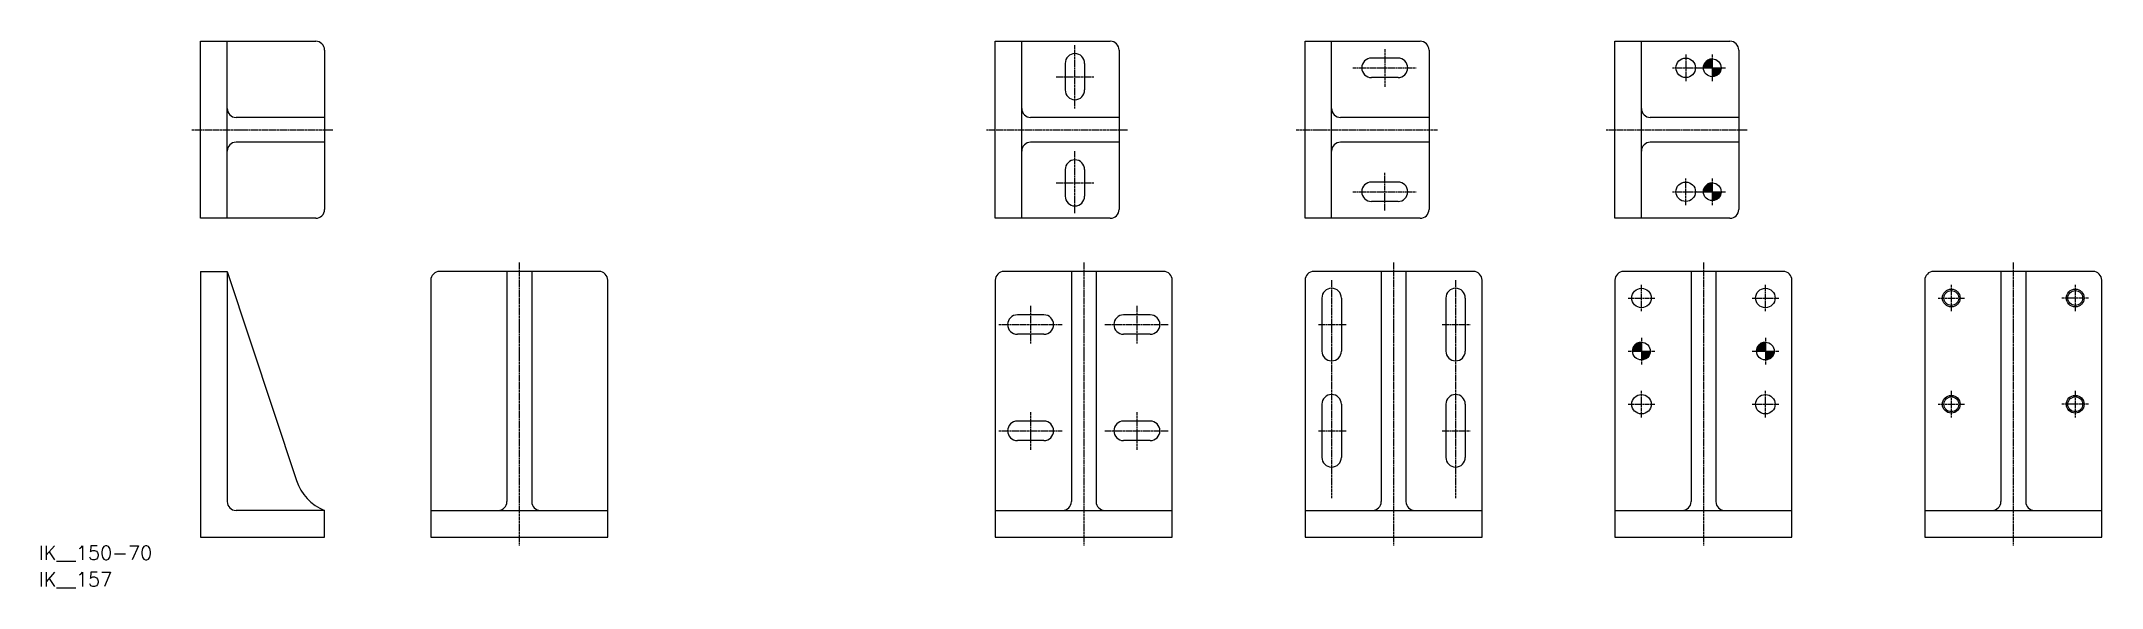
# Model space of a CAD drawing. Extents: x 11 to 1175, y 9 to 318.
import ezdxf

# ---------------------------------------------------------------- set-up
doc = ezdxf.new("R2010")
doc.units = 0
doc.linetypes.add('CENTER', pattern=[2, 1.25, -0.25, 0.25, -0.25])
doc.layers.get('0').update_dxf_attribs({"linetype": 'CONTINUOUS'})
doc.layers.add('CENTER', color=1, linetype='CENTER')
doc.styles.get("Standard").update_dxf_attribs({"font": 'txt.shx'})

# ---------------------------------------------------------------- blocks, each defined once
blk = doc.blocks.new('*U2')
at = {"color": 7, "linetype": 'CONTINUOUS'}
for p, q in [((950.4, 304.2), (950.2, 302.9)), ((950.2, 302.9), (955.2, 302.9)), ((950.9, 305.4), (950.4, 304.2)), ((951.7, 306.5), (950.9, 305.4)), ((952.7, 307.3), (951.7, 306.5)), ((953.9, 307.8), (952.7, 307.3)), ((955.2, 307.9), (953.9, 307.8)), ((955.2, 307.8), (955.2, 307.9)), ((955.2, 307.8), (955.2, 307.3)), ((955.2, 307.3), (955.2, 306.5)), ((955.2, 306.5), (955.2, 305.4)), ((955.2, 305.4), (955.2, 304.2)), ((955.2, 304.2), (955.2, 302.9)), ((955.2, 302.9), (960.2, 302.9)), ((955.2, 302.9), (955.2, 301.6)), ((960.2, 302.9), (960, 301.6)), ((955.2, 301.6), (955.2, 300.4)), ((955.2, 300.4), (955.2, 299.4)), ((955.2, 299.4), (955.2, 298.6)), ((955.2, 298.6), (955.2, 298.1)), ((956.5, 298.1), (955.2, 297.9)), ((955.2, 297.9), (955.2, 298.1)), ((957.7, 298.6), (956.5, 298.1)), ((958.7, 299.4), (957.7, 298.6)), ((959.5, 300.4), (958.7, 299.4)), ((960, 301.6), (959.5, 300.4))]:
    blk.add_line(p, q, dxfattribs=at)
for points in [[(950.4, 304.2), (950.2, 302.9), (955.2, 302.9)], [(950.2, 302.9), (950.2, 302.9), (955.2, 302.9)], [(950.9, 305.4), (950.4, 304.2), (955.2, 304.2)], [(951.7, 306.5), (950.9, 305.4), (955.2, 305.4)], [(952.7, 307.3), (951.7, 306.5), (955.2, 306.5)], [(953.9, 307.8), (952.7, 307.3), (955.2, 307.3)], [(955.2, 307.9), (953.9, 307.8), (955.2, 307.8)], [(955.2, 302.9), (955.2, 302.9), (960.2, 302.9)], [(955.2, 302.9), (955.2, 301.6), (960, 301.6)], [(955.2, 301.6), (955.2, 300.4), (959.5, 300.4)], [(955.2, 300.4), (955.2, 299.4), (958.7, 299.4)], [(955.2, 299.4), (955.2, 298.6), (957.7, 298.6)], [(955.2, 298.6), (955.2, 298.1), (956.5, 298.1)]]:
    blk.add_solid(points, dxfattribs=at)
at = {"color": 7, "linetype": 'CONTINUOUS', "extrusion": (0, 0, -1)}
for points in [[(-950.4, 304.2), (-955.2, 304.2), (-955.2, 302.9)], [(-950.9, 305.4), (-955.2, 305.4), (-955.2, 304.2)], [(-951.7, 306.5), (-955.2, 306.5), (-955.2, 305.4)], [(-952.7, 307.3), (-955.2, 307.3), (-955.2, 306.5)], [(-953.9, 307.8), (-955.2, 307.8), (-955.2, 307.3)], [(-955.2, 302.9), (-960.2, 302.9), (-960, 301.6)], [(-955.2, 301.6), (-960, 301.6), (-959.5, 300.4)], [(-955.2, 300.4), (-959.5, 300.4), (-958.7, 299.4)], [(-955.2, 299.4), (-958.7, 299.4), (-957.7, 298.6)], [(-955.2, 298.6), (-957.7, 298.6), (-956.5, 298.1)], [(-955.2, 298.1), (-956.5, 298.1), (-955.2, 297.9)]]:
    blk.add_solid(points, dxfattribs=at)
blk = doc.blocks.new('*U3')
at = {"color": 7, "linetype": 'CONTINUOUS'}
for p, q in [((950.4, 234.2), (950.2, 232.9)), ((950.2, 232.9), (955.2, 232.9)), ((950.9, 235.4), (950.4, 234.2)), ((951.7, 236.5), (950.9, 235.4)), ((952.7, 237.3), (951.7, 236.5)), ((953.9, 237.8), (952.7, 237.3)), ((955.2, 237.9), (953.9, 237.8)), ((955.2, 237.8), (955.2, 237.9)), ((955.2, 237.8), (955.2, 237.3)), ((955.2, 237.3), (955.2, 236.5)), ((955.2, 236.5), (955.2, 235.4)), ((955.2, 235.4), (955.2, 234.2)), ((955.2, 234.2), (955.2, 232.9)), ((955.2, 232.9), (960.2, 232.9)), ((955.2, 232.9), (955.2, 231.6)), ((960.2, 232.9), (960, 231.6)), ((955.2, 231.6), (955.2, 230.4)), ((955.2, 230.4), (955.2, 229.4)), ((955.2, 229.4), (955.2, 228.6)), ((955.2, 228.6), (955.2, 228.1)), ((956.5, 228.1), (955.2, 227.9)), ((955.2, 227.9), (955.2, 228.1)), ((957.7, 228.6), (956.5, 228.1)), ((958.7, 229.4), (957.7, 228.6)), ((959.5, 230.4), (958.7, 229.4)), ((960, 231.6), (959.5, 230.4))]:
    blk.add_line(p, q, dxfattribs=at)
for points in [[(950.4, 234.2), (950.2, 232.9), (955.2, 232.9)], [(950.2, 232.9), (950.2, 232.9), (955.2, 232.9)], [(950.9, 235.4), (950.4, 234.2), (955.2, 234.2)], [(951.7, 236.5), (950.9, 235.4), (955.2, 235.4)], [(952.7, 237.3), (951.7, 236.5), (955.2, 236.5)], [(953.9, 237.8), (952.7, 237.3), (955.2, 237.3)], [(955.2, 237.9), (953.9, 237.8), (955.2, 237.8)], [(955.2, 232.9), (955.2, 232.9), (960.2, 232.9)], [(955.2, 232.9), (955.2, 231.6), (960, 231.6)], [(955.2, 231.6), (955.2, 230.4), (959.5, 230.4)], [(955.2, 230.4), (955.2, 229.4), (958.7, 229.4)], [(955.2, 229.4), (955.2, 228.6), (957.7, 228.6)], [(955.2, 228.6), (955.2, 228.1), (956.5, 228.1)]]:
    blk.add_solid(points, dxfattribs=at)
at = {"color": 7, "linetype": 'CONTINUOUS', "extrusion": (0, 0, -1)}
for points in [[(-950.4, 234.2), (-955.2, 234.2), (-955.2, 232.9)], [(-950.9, 235.4), (-955.2, 235.4), (-955.2, 234.2)], [(-951.7, 236.5), (-955.2, 236.5), (-955.2, 235.4)], [(-952.7, 237.3), (-955.2, 237.3), (-955.2, 236.5)], [(-953.9, 237.8), (-955.2, 237.8), (-955.2, 237.3)], [(-955.2, 232.9), (-960.2, 232.9), (-960, 231.6)], [(-955.2, 231.6), (-960, 231.6), (-959.5, 230.4)], [(-955.2, 230.4), (-959.5, 230.4), (-958.7, 229.4)], [(-955.2, 229.4), (-958.7, 229.4), (-957.7, 228.6)], [(-955.2, 228.6), (-957.7, 228.6), (-956.5, 228.1)], [(-955.2, 228.1), (-956.5, 228.1), (-955.2, 227.9)]]:
    blk.add_solid(points, dxfattribs=at)
blk = doc.blocks.new('*U4')
at = {"color": 7, "linetype": 'CONTINUOUS'}
for p, q in [((910.4, 144.2), (910.2, 142.9)), ((910.2, 142.9), (915.2, 142.9)), ((910.9, 145.4), (910.4, 144.2)), ((911.7, 146.5), (910.9, 145.4)), ((912.7, 147.3), (911.7, 146.5)), ((913.9, 147.8), (912.7, 147.3)), ((915.2, 147.9), (913.9, 147.8)), ((915.2, 147.8), (915.2, 147.9)), ((915.2, 147.8), (915.2, 147.3)), ((915.2, 147.3), (915.2, 146.5)), ((915.2, 146.5), (915.2, 145.4)), ((915.2, 145.4), (915.2, 144.2)), ((915.2, 144.2), (915.2, 142.9)), ((915.2, 142.9), (920.2, 142.9)), ((915.2, 142.9), (915.2, 141.6)), ((915.2, 141.6), (915.2, 140.4)), ((915.2, 140.4), (915.2, 139.4)), ((919.5, 140.4), (918.7, 139.4)), ((920, 141.6), (919.5, 140.4)), ((920.2, 142.9), (920, 141.6)), ((915.2, 139.4), (915.2, 138.6)), ((915.2, 138.6), (915.2, 138.1)), ((916.5, 138.1), (915.2, 137.9)), ((915.2, 137.9), (915.2, 138.1)), ((917.7, 138.6), (916.5, 138.1)), ((918.7, 139.4), (917.7, 138.6))]:
    blk.add_line(p, q, dxfattribs=at)
for points in [[(910.4, 144.2), (910.2, 142.9), (915.2, 142.9)], [(910.2, 142.9), (910.2, 142.9), (915.2, 142.9)], [(910.9, 145.4), (910.4, 144.2), (915.2, 144.2)], [(911.7, 146.5), (910.9, 145.4), (915.2, 145.4)], [(912.7, 147.3), (911.7, 146.5), (915.2, 146.5)], [(913.9, 147.8), (912.7, 147.3), (915.2, 147.3)], [(915.2, 147.9), (913.9, 147.8), (915.2, 147.8)], [(915.2, 142.9), (915.2, 142.9), (920.2, 142.9)], [(915.2, 142.9), (915.2, 141.6), (920, 141.6)], [(915.2, 141.6), (915.2, 140.4), (919.5, 140.4)], [(915.2, 140.4), (915.2, 139.4), (918.7, 139.4)], [(915.2, 139.4), (915.2, 138.6), (917.7, 138.6)], [(915.2, 138.6), (915.2, 138.1), (916.5, 138.1)]]:
    blk.add_solid(points, dxfattribs=at)
at = {"color": 7, "linetype": 'CONTINUOUS', "extrusion": (0, 0, -1)}
for points in [[(-910.4, 144.2), (-915.2, 144.2), (-915.2, 142.9)], [(-910.9, 145.4), (-915.2, 145.4), (-915.2, 144.2)], [(-911.7, 146.5), (-915.2, 146.5), (-915.2, 145.4)], [(-912.7, 147.3), (-915.2, 147.3), (-915.2, 146.5)], [(-913.9, 147.8), (-915.2, 147.8), (-915.2, 147.3)], [(-915.2, 142.9), (-920.2, 142.9), (-920, 141.6)], [(-915.2, 141.6), (-920, 141.6), (-919.5, 140.4)], [(-915.2, 140.4), (-919.5, 140.4), (-918.7, 139.4)], [(-915.2, 139.4), (-918.7, 139.4), (-917.7, 138.6)], [(-915.2, 138.6), (-917.7, 138.6), (-916.5, 138.1)], [(-915.2, 138.1), (-916.5, 138.1), (-915.2, 137.9)]]:
    blk.add_solid(points, dxfattribs=at)
blk = doc.blocks.new('*U5')
at = {"color": 7, "linetype": 'CONTINUOUS'}
for p, q in [((980.4, 144.2), (980.2, 142.9)), ((980.2, 142.9), (985.2, 142.9)), ((980.9, 145.4), (980.4, 144.2)), ((981.7, 146.5), (980.9, 145.4)), ((982.7, 147.3), (981.7, 146.5)), ((983.9, 147.8), (982.7, 147.3)), ((985.2, 147.9), (983.9, 147.8)), ((985.2, 147.8), (985.2, 147.9)), ((985.2, 147.8), (985.2, 147.3)), ((985.2, 147.3), (985.2, 146.5)), ((985.2, 146.5), (985.2, 145.4)), ((985.2, 145.4), (985.2, 144.2)), ((985.2, 144.2), (985.2, 142.9)), ((985.2, 142.9), (990.2, 142.9)), ((985.2, 142.9), (985.2, 141.6)), ((985.2, 141.6), (985.2, 140.4)), ((985.2, 140.4), (985.2, 139.4)), ((989.5, 140.4), (988.7, 139.4)), ((990, 141.6), (989.5, 140.4)), ((990.2, 142.9), (990, 141.6)), ((985.2, 139.4), (985.2, 138.6)), ((985.2, 138.6), (985.2, 138.1)), ((986.5, 138.1), (985.2, 137.9)), ((985.2, 137.9), (985.2, 138.1)), ((987.7, 138.6), (986.5, 138.1)), ((988.7, 139.4), (987.7, 138.6))]:
    blk.add_line(p, q, dxfattribs=at)
for points in [[(980.4, 144.2), (980.2, 142.9), (985.2, 142.9)], [(980.2, 142.9), (980.2, 142.9), (985.2, 142.9)], [(980.9, 145.4), (980.4, 144.2), (985.2, 144.2)], [(981.7, 146.5), (980.9, 145.4), (985.2, 145.4)], [(982.7, 147.3), (981.7, 146.5), (985.2, 146.5)], [(983.9, 147.8), (982.7, 147.3), (985.2, 147.3)], [(985.2, 147.9), (983.9, 147.8), (985.2, 147.8)], [(985.2, 142.9), (985.2, 142.9), (990.2, 142.9)], [(985.2, 142.9), (985.2, 141.6), (990, 141.6)], [(985.2, 141.6), (985.2, 140.4), (989.5, 140.4)], [(985.2, 140.4), (985.2, 139.4), (988.7, 139.4)], [(985.2, 139.4), (985.2, 138.6), (987.7, 138.6)], [(985.2, 138.6), (985.2, 138.1), (986.5, 138.1)]]:
    blk.add_solid(points, dxfattribs=at)
at = {"color": 7, "linetype": 'CONTINUOUS', "extrusion": (0, 0, -1)}
for points in [[(-980.4, 144.2), (-985.2, 144.2), (-985.2, 142.9)], [(-980.9, 145.4), (-985.2, 145.4), (-985.2, 144.2)], [(-981.7, 146.5), (-985.2, 146.5), (-985.2, 145.4)], [(-982.7, 147.3), (-985.2, 147.3), (-985.2, 146.5)], [(-983.9, 147.8), (-985.2, 147.8), (-985.2, 147.3)], [(-985.2, 142.9), (-990.2, 142.9), (-990, 141.6)], [(-985.2, 141.6), (-990, 141.6), (-989.5, 140.4)], [(-985.2, 140.4), (-989.5, 140.4), (-988.7, 139.4)], [(-985.2, 139.4), (-988.7, 139.4), (-987.7, 138.6)], [(-985.2, 138.6), (-987.7, 138.6), (-986.5, 138.1)], [(-985.2, 138.1), (-986.5, 138.1), (-985.2, 137.9)]]:
    blk.add_solid(points, dxfattribs=at)

msp = doc.modelspace()

# ---------------------------------------------------------------- linework, layer by layer
at = {"color": 7, "linetype": 'CONTINUOUS'}
for p, q in [((101.4, 317.9), (166.4, 317.9)), ((101.4, 217.9), (101.4, 317.9)), ((116.4, 217.9), (116.4, 317.9)), ((550.2, 317.9), (615.2, 317.9)), ((550.2, 217.9), (550.2, 317.9)), ((565.2, 217.9), (565.2, 317.9)), ((725.2, 317.9), (790.2, 317.9)), ((725.2, 217.9), (725.2, 317.9)), ((740.2, 217.9), (740.2, 317.9)), ((900.2, 317.9), (965.2, 317.9)), ((900.2, 217.9), (900.2, 317.9)), ((915.2, 217.9), (915.2, 317.9)), ((171.4, 312.9), (171.4, 222.9)), ((589.7, 305.4), (589.7, 290.4)), ((600.7, 305.4), (600.7, 290.4)), ((620.2, 312.9), (620.2, 222.9)), ((777.7, 308.4), (762.7, 308.4)), ((795.2, 312.9), (795.2, 222.9)), ((970.2, 312.9), (970.2, 222.9)), ((777.7, 297.4), (762.7, 297.4)), ((171.4, 274.9), (121.4, 274.9)), ((620.2, 274.9), (570.2, 274.9)), ((795.2, 274.9), (745.2, 274.9)), ((970.2, 274.9), (920.2, 274.9)), ((171.4, 260.9), (121.4, 260.9)), ((620.2, 260.9), (570.2, 260.9)), ((795.2, 260.9), (745.2, 260.9)), ((970.2, 260.9), (920.2, 260.9)), ((589.7, 245.4), (589.7, 230.4)), ((600.7, 245.4), (600.7, 230.4)), ((777.7, 238.4), (762.7, 238.4)), ((777.7, 227.4), (762.7, 227.4)), ((166.4, 217.9), (101.4, 217.9)), ((615.2, 217.9), (550.2, 217.9)), ((790.2, 217.9), (725.2, 217.9)), ((965.2, 217.9), (900.2, 217.9)), ((101.4, 187.9), (101.4, 37.9)), ((101.4, 187.9), (116.4, 187.9)), ((116.4, 187.9), (116.4, 57.9)), ((326.4, 187.9), (236.4, 187.9)), ((274.4, 187.9), (274.4, 57.9)), ((288.4, 187.9), (288.4, 57.9)), ((645.2, 187.9), (555.2, 187.9)), ((593.2, 187.9), (593.2, 57.9)), ((607.2, 187.9), (607.2, 57.9)), ((820.2, 187.9), (730.2, 187.9)), ((768.2, 187.9), (768.2, 57.9)), ((782.2, 187.9), (782.2, 57.9)), ((995.2, 187.9), (905.2, 187.9)), ((943.2, 187.9), (943.2, 57.9)), ((957.2, 187.9), (957.2, 57.9)), ((1170.2, 187.9), (1080.2, 187.9)), ((1118.2, 187.9), (1118.2, 57.9)), ((1132.2, 187.9), (1132.2, 57.9)), ((231.4, 182.9), (231.4, 37.9)), ((331.4, 37.9), (331.4, 182.9)), ((550.2, 182.9), (550.2, 37.9)), ((650.2, 37.9), (650.2, 182.9)), ((725.2, 182.9), (725.2, 37.9)), ((825.2, 37.9), (825.2, 182.9)), ((900.2, 182.9), (900.2, 37.9)), ((1000.2, 37.9), (1000.2, 182.9)), ((1075.2, 182.9), (1075.2, 37.9)), ((1175.2, 37.9), (1175.2, 182.9)), ((577.7, 163.4), (562.7, 163.4)), ((637.7, 163.4), (622.7, 163.4)), ((734.7, 172.9), (734.7, 142.9)), ((745.7, 172.9), (745.7, 142.9)), ((804.7, 172.9), (804.7, 142.9)), ((815.7, 172.9), (815.7, 142.9)), ((577.7, 152.4), (562.7, 152.4)), ((637.7, 152.4), (622.7, 152.4)), ((734.7, 112.9), (734.7, 82.9)), ((745.7, 112.9), (745.7, 82.9)), ((804.7, 112.9), (804.7, 82.9)), ((815.7, 112.9), (815.7, 82.9)), ((577.7, 103.4), (562.7, 103.4)), ((637.7, 103.4), (622.7, 103.4)), ((577.7, 92.4), (562.7, 92.4)), ((637.7, 92.4), (622.7, 92.4)), ((171.4, 52.9), (121.4, 52.9)), ((171.4, 37.9), (171.4, 52.9)), ((231.4, 52.9), (331.4, 52.9)), ((550.2, 52.9), (650.2, 52.9)), ((725.2, 52.9), (825.2, 52.9)), ((900.2, 52.9), (1000.2, 52.9)), ((1075.2, 52.9), (1175.2, 52.9)), ((101.4, 37.9), (171.4, 37.9)), ((231.4, 37.9), (331.4, 37.9)), ((550.2, 37.9), (650.2, 37.9)), ((725.2, 37.9), (825.2, 37.9)), ((900.2, 37.9), (1000.2, 37.9)), ((1075.2, 37.9), (1175.2, 37.9))]:
    msp.add_line(p, q, dxfattribs=at)
msp.add_lwpolyline([(116.4, 187.9), (155.5, 69.9, 0.220157), (171.4, 52.9, 0.194408)], format="xyb", dxfattribs=at)
for centre, radius in [((940.2, 302.9), 5.5), ((955.2, 302.9), 5), ((940.2, 232.9), 5.5), ((955.2, 232.9), 5), ((915.2, 172.9), 5.5), ((985.2, 172.9), 5.5), ((1090.2, 172.9), 4.19), ((1160.2, 172.9), 4.19), ((915.2, 142.9), 5), ((985.2, 142.9), 5), ((915.2, 112.9), 5.5), ((985.2, 112.9), 5.5), ((1090.2, 112.9), 4.19), ((1160.2, 112.9), 4.19)]:
    msp.add_circle(centre, radius, dxfattribs=at)
at = {"color": 3, "linetype": 'CONTINUOUS'}
for centre in [(1090.2, 172.9), (1160.2, 172.9), (1090.2, 112.9), (1160.2, 112.9)]:
    msp.add_circle(centre, 5, dxfattribs=at)
at = {"color": 7, "linetype": 'CONTINUOUS'}
for centre, radius, start, end in [((166.4, 312.9), 5, 0, 90), ((615.2, 312.9), 5, 0, 90), ((790.2, 312.9), 5, 0, 90), ((965.2, 312.9), 5, 0, 90), ((595.2, 305.4), 5.5, 0, 180), ((762.7, 302.9), 5.5, 90, 270), ((777.7, 302.9), 5.5, 270, 90), ((121.4, 279.9), 5, 180, 270), ((570.2, 279.9), 5, 180, 270), ((595.2, 290.4), 5.5, 180, 0), ((745.2, 279.9), 5, 180, 270), ((920.2, 279.9), 5, 180, 270), ((121.4, 255.9), 5, 90, 180), ((570.2, 255.9), 5, 90, 180), ((745.2, 255.9), 5, 90, 180), ((920.2, 255.9), 5, 90, 180), ((595.2, 245.4), 5.5, 0, 180), ((762.7, 232.9), 5.5, 90, 270), ((777.7, 232.9), 5.5, 270, 90), ((166.4, 222.9), 5, 270, 0), ((595.2, 230.4), 5.5, 180, 0), ((615.2, 222.9), 5, 270, 0), ((790.2, 222.9), 5, 270, 0), ((965.2, 222.9), 5, 270, 0), ((236.4, 182.9), 5, 90, 180), ((326.4, 182.9), 5, 0, 90), ((555.2, 182.9), 5, 90, 180), ((645.2, 182.9), 5, 0, 90), ((730.2, 182.9), 5, 90, 180), ((820.2, 182.9), 5, 0, 90), ((905.2, 182.9), 5, 90, 180), ((995.2, 182.9), 5, 0, 90), ((1080.2, 182.9), 5, 90, 180), ((1170.2, 182.9), 5, 0, 90), ((740.2, 172.9), 5.5, 0, 180), ((810.2, 172.9), 5.5, 0, 180), ((562.7, 157.9), 5.5, 90, 270), ((577.7, 157.9), 5.5, 270, 90), ((622.7, 157.9), 5.5, 90, 270), ((637.7, 157.9), 5.5, 270, 90), ((740.2, 142.9), 5.5, 180, 0), ((810.2, 142.9), 5.5, 180, 0), ((740.2, 112.9), 5.5, 0, 180), ((810.2, 112.9), 5.5, 0, 180), ((562.7, 97.9), 5.5, 90, 270), ((577.7, 97.9), 5.5, 270, 90), ((622.7, 97.9), 5.5, 90, 270), ((637.7, 97.9), 5.5, 270, 90), ((740.2, 82.9), 5.5, 180, 0), ((810.2, 82.9), 5.5, 180, 0), ((121.4, 57.9), 5, 180, 270), ((269.4, 57.9), 5, 270, 0), ((293.4, 57.9), 5, 180, 270), ((588.2, 57.9), 5, 270, 0), ((612.2, 57.9), 5, 180, 270), ((763.2, 57.9), 5, 270, 0), ((787.2, 57.9), 5, 180, 270), ((938.2, 57.9), 5, 270, 0), ((962.2, 57.9), 5, 180, 270), ((1113.2, 57.9), 5, 270, 0), ((1137.2, 57.9), 5, 180, 270)]:
    msp.add_arc(centre, radius, start, end, dxfattribs=at)
at = {"layer": 'CENTER', "color": 1, "linetype": 'CENTER'}
for p, q in [((595.2, 279.9), (595.2, 315.9)), ((752.2, 302.9), (788.2, 302.9)), ((770.2, 313.4), (770.2, 292.2)), ((932.7, 302.9), (947.7, 302.9)), ((940.2, 310.4), (940.2, 295.4)), ((947.7, 302.9), (962.7, 302.9)), ((955.2, 310.4), (955.2, 295.4)), ((584.7, 297.9), (605.9, 297.9)), ((96.4, 267.9), (176.4, 267.9)), ((545.2, 267.9), (625.2, 267.9)), ((720.2, 267.9), (800.2, 267.9)), ((895.2, 267.9), (975.2, 267.9)), ((595.2, 220.9), (595.2, 255.9)), ((584.7, 237.9), (605.9, 237.9)), ((752.2, 232.9), (788.2, 232.9)), ((770.2, 222.4), (770.2, 243.7)), ((932.7, 232.9), (947.7, 232.9)), ((940.2, 225.4), (940.2, 240.4)), ((947.7, 232.9), (962.7, 232.9)), ((955.2, 240.4), (955.2, 225.4)), ((281.4, 192.9), (281.4, 32.9)), ((600.2, 192.9), (600.2, 32.9)), ((775.2, 192.9), (775.2, 32.9)), ((950.2, 192.9), (950.2, 32.9)), ((1125.2, 192.9), (1125.2, 32.9)), ((740.2, 182.9), (740.2, 59.9)), ((810.2, 182.9), (810.2, 59.9)), ((915.2, 165.4), (915.2, 180.4)), ((985.2, 165.4), (985.2, 180.4)), ((1090.2, 180.4), (1090.2, 165.4)), ((1160.2, 180.4), (1160.2, 165.4)), ((570.2, 168.4), (570.2, 147.2)), ((630.2, 168.4), (630.2, 147.2)), ((907.7, 172.9), (922.7, 172.9)), ((977.7, 172.9), (992.7, 172.9)), ((1082.7, 172.9), (1097.7, 172.9)), ((1167.7, 172.9), (1152.7, 172.9)), ((552.2, 157.9), (588.2, 157.9)), ((612.2, 157.9), (648.2, 157.9)), ((732.7, 157.9), (748.7, 157.9)), ((802.7, 157.9), (818.7, 157.9)), ((907.7, 142.9), (922.7, 142.9)), ((915.2, 150.4), (915.2, 135.4)), ((977.7, 142.9), (992.7, 142.9)), ((985.2, 150.4), (985.2, 135.4)), ((915.2, 105.4), (915.2, 120.4)), ((985.2, 105.4), (985.2, 120.4)), ((1090.2, 120.4), (1090.2, 105.4)), ((1160.2, 120.4), (1160.2, 105.4)), ((570.2, 108.4), (570.2, 87.2)), ((630.2, 108.4), (630.2, 87.2)), ((907.7, 112.9), (922.7, 112.9)), ((977.7, 112.9), (992.7, 112.9)), ((1082.7, 112.9), (1097.7, 112.9)), ((1167.7, 112.9), (1152.7, 112.9)), ((552.2, 97.9), (588.2, 97.9)), ((612.2, 97.9), (648.2, 97.9)), ((732.7, 97.9), (748.7, 97.9)), ((802.7, 97.9), (818.7, 97.9))]:
    msp.add_line(p, q, dxfattribs=at)

# ---------------------------------------------------------------- block references
at = {"color": 7, "linetype": 'CONTINUOUS'}
for name in ['*U2', '*U3', '*U4', '*U5']:
    msp.add_blockref(name, (0, 0), dxfattribs=at)

# ---------------------------------------------------------------- texts
for s, p in [('IK__150-70', (10, 25)), ('IK__157', (10, 10))]:
    msp.add_text(s, height=8, dxfattribs=at).set_placement(p)

doc.saveas('drawing.dxf')
